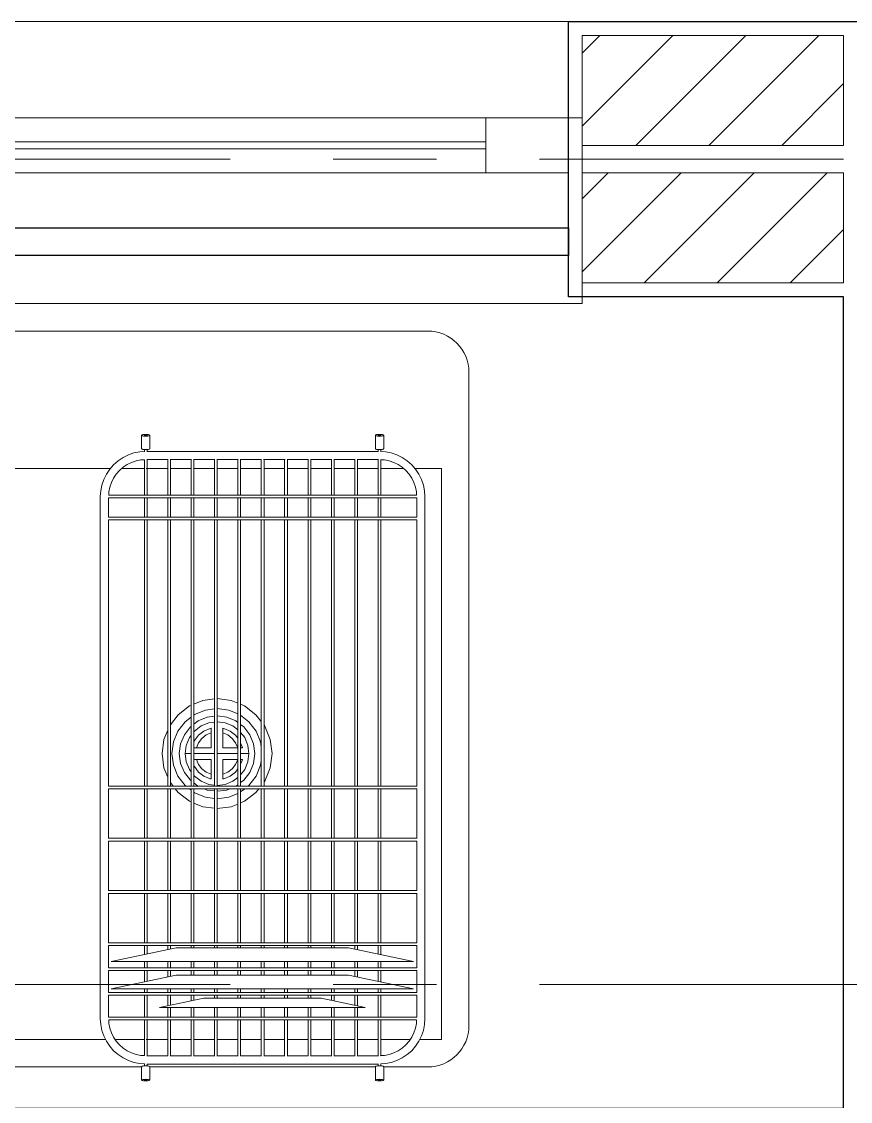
# Model space of a CAD drawing. Header units: inches. Extents: x -315689 to -186947, y -1261464 to -1173043.
# Drawn here: x -257249 to -256647, y -1178373 to -1177588 of the extents above; entities that cross this region are included whole.
import ezdxf

# ---------------------------------------------------------------- set-up
doc = ezdxf.new("R2010")
doc.units = ezdxf.units.IN
doc.header["$LTSCALE"] = 30
doc.header["$MEASUREMENT"] = 0
doc.linetypes.add('CENTER-1', pattern=[10, 6.25, -1.25, 1.25, -1.25])
for name, color, linetype, lineweight in [('200mm Colum', 1, 'Continuous', 0), ('A-WALL', 7, 'Continuous', 0), ('A-WALL-4-20', 252, 'Continuous', 0), ('B-WINDOW 2', 142, 'Continuous', 0), ('D-FURNITURES-COUNTER-CABINET', 40, 'Continuous', 0), ('E-FIXTURES-KITCHEN', 251, 'Continuous', 0), ('floor', 1, 'Continuous', 18), ('Grid-Line', 1, 'CENTER-1', 5)]:
    doc.layers.add(name, color=color, linetype=linetype, lineweight=lineweight)
doc.layers.add('WALL', color=3, linetype='Continuous')
pattern_1 = [(45, (-314473.227, -763672.604), (-26.5165043, 26.5165043), [])]

# ---------------------------------------------------------------- blocks, each defined once
blk = doc.blocks.new('AR-Hing-Alu-Window-100cm-200-Frame_Flat-A')
at = {"color": 0}
for points in [[(440, -70), (30, -70), (30, -110), (440, -110)], [(500, -70), (440, -70), (440, -110), (500, -110)]]:
    blk.add_lwpolyline(points, close=True, dxfattribs=at)
for points in [[(30, -87.5), (440, -87.5)], [(30, -92.5), (440, -92.5)]]:
    blk.add_lwpolyline(points, dxfattribs=at)
blk = doc.blocks.new('200mm Column')
blk.add_point((0, 0))
at = {"color": 1, "linetype": 'ByBlock'}
blk.add_wipeout([(100, -100), (-100, -100), (-100, 100), (100, 100)], dxfattribs=at)
blk = doc.blocks.new('AR-Sink-Kitchen_Flat-A')
for p, q in [((-397.7, 267.2), (392.3, 267.2)), ((-427.7, -237.8), (-427.7, 237.2)), ((-365.64, 191.59), (-365.75, 191.42)), ((-365.75, 191.42), (-365.64, 191.26)), ((-365.75, 191.42), (-365.75, 181.65)), ((-365.33, 191.75), (-365.64, 191.59)), ((-365.64, 191.26), (-365.33, 191.1)), ((-364.85, 191.88), (-365.33, 191.75)), ((-365.33, 191.1), (-364.85, 190.97)), ((-364.22, 191.98), (-364.85, 191.88)), ((-364.85, 190.97), (-364.22, 190.87)), ((-363.5, 192.04), (-364.22, 191.98)), ((-364.22, 190.87), (-363.5, 190.8)), ((-363.69, 191.48), (-363.73, 191.42)), ((-363.73, 191.42), (-363.69, 191.37)), ((-363.59, 191.53), (-363.69, 191.48)), ((-363.69, 191.37), (-363.59, 191.32)), ((-363.44, 191.57), (-363.59, 191.53)), ((-363.59, 191.32), (-363.44, 191.27)), ((-362.73, 192.06), (-363.5, 192.04)), ((-363.5, 190.8), (-362.73, 190.78)), ((-363.23, 191.6), (-363.44, 191.57)), ((-363.44, 191.27), (-363.23, 191.24)), ((-362.99, 191.63), (-363.23, 191.6)), ((-363.23, 191.24), (-362.99, 191.22)), ((-362.73, 191.63), (-362.99, 191.63)), ((-362.99, 191.22), (-362.73, 191.21)), ((-361.96, 192.04), (-362.73, 192.06)), ((-362.47, 191.63), (-362.73, 191.63)), ((-362.73, 191.21), (-362.47, 191.22)), ((-362.73, 190.78), (-361.96, 190.8)), ((-362.23, 191.6), (-362.47, 191.63)), ((-362.47, 191.22), (-362.23, 191.24)), ((-362.02, 191.57), (-362.23, 191.6)), ((-362.23, 191.24), (-362.02, 191.27)), ((-361.86, 191.53), (-362.02, 191.57)), ((-362.02, 191.27), (-361.86, 191.32)), ((-361.23, 191.98), (-361.96, 192.04)), ((-361.96, 190.8), (-361.23, 190.87)), ((-361.76, 191.48), (-361.86, 191.53)), ((-361.86, 191.32), (-361.76, 191.37)), ((-361.73, 191.42), (-361.76, 191.48)), ((-361.76, 191.37), (-361.73, 191.42)), ((-360.61, 191.88), (-361.23, 191.98)), ((-361.23, 190.87), (-360.61, 190.97)), ((-360.12, 191.75), (-360.61, 191.88)), ((-360.61, 190.97), (-360.12, 191.1)), ((-359.82, 191.59), (-360.12, 191.75)), ((-360.12, 191.1), (-359.82, 191.26)), ((-359.71, 191.42), (-359.82, 191.59)), ((-359.82, 191.26), (-359.71, 191.42)), ((-359.71, 191.42), (-359.71, 181.65)), ((-195.64, 191.59), (-195.75, 191.42)), ((-195.75, 191.42), (-195.64, 191.26)), ((-195.75, 191.42), (-195.75, 181.65)), ((-195.33, 191.75), (-195.64, 191.59)), ((-195.64, 191.26), (-195.33, 191.1)), ((-194.85, 191.88), (-195.33, 191.75)), ((-195.33, 191.1), (-194.85, 190.97)), ((-194.22, 191.98), (-194.85, 191.88)), ((-194.85, 190.97), (-194.22, 190.87)), ((-193.5, 192.04), (-194.22, 191.98)), ((-194.22, 190.87), (-193.5, 190.8)), ((-193.69, 191.48), (-193.73, 191.42)), ((-193.73, 191.42), (-193.69, 191.37)), ((-193.59, 191.53), (-193.69, 191.48)), ((-193.69, 191.37), (-193.59, 191.32)), ((-193.44, 191.57), (-193.59, 191.53)), ((-193.59, 191.32), (-193.44, 191.27)), ((-192.73, 192.06), (-193.5, 192.04)), ((-193.5, 190.8), (-192.73, 190.78)), ((-193.23, 191.6), (-193.44, 191.57)), ((-193.44, 191.27), (-193.23, 191.24)), ((-192.99, 191.63), (-193.23, 191.6)), ((-193.23, 191.24), (-192.99, 191.22)), ((-192.73, 191.63), (-192.99, 191.63)), ((-192.99, 191.22), (-192.73, 191.21)), ((-191.96, 192.04), (-192.73, 192.06)), ((-192.47, 191.63), (-192.73, 191.63)), ((-192.73, 191.21), (-192.47, 191.22)), ((-192.73, 190.78), (-191.96, 190.8)), ((-192.23, 191.6), (-192.47, 191.63)), ((-192.47, 191.22), (-192.23, 191.24)), ((-192.02, 191.57), (-192.23, 191.6)), ((-192.23, 191.24), (-192.02, 191.27)), ((-191.86, 191.53), (-192.02, 191.57)), ((-192.02, 191.27), (-191.86, 191.32)), ((-191.23, 191.98), (-191.96, 192.04)), ((-191.96, 190.8), (-191.23, 190.87)), ((-191.76, 191.48), (-191.86, 191.53)), ((-191.86, 191.32), (-191.76, 191.37)), ((-191.73, 191.42), (-191.76, 191.48)), ((-191.76, 191.37), (-191.73, 191.42)), ((-190.61, 191.88), (-191.23, 191.98)), ((-191.23, 190.87), (-190.61, 190.97)), ((-190.12, 191.75), (-190.61, 191.88)), ((-190.61, 190.97), (-190.12, 191.1)), ((-189.82, 191.59), (-190.12, 191.75)), ((-190.12, 191.1), (-189.82, 191.26)), ((-189.71, 191.42), (-189.82, 191.59)), ((-189.82, 191.26), (-189.71, 191.42)), ((-189.71, 191.42), (-189.71, 181.65)), ((-365.75, 181.65), (-365.64, 181.49)), ((-365.64, 181.49), (-365.33, 181.33)), ((-365.33, 181.33), (-364.85, 181.2)), ((-364.85, 181.2), (-364.22, 181.1)), ((-364.22, 181.1), (-363.5, 181.03)), ((-363.73, 179.58), (-363.73, 181.05)), ((-363.5, 181.03), (-362.73, 181.01)), ((-362.73, 181.01), (-361.96, 181.03)), ((-361.96, 181.03), (-361.23, 181.1)), ((-361.73, 179.64), (-361.73, 181.05)), ((-361.23, 181.1), (-360.61, 181.2)), ((-360.61, 181.2), (-360.12, 181.33)), ((-360.12, 181.33), (-359.82, 181.49)), ((-359.82, 181.49), (-359.71, 181.65)), ((-195.75, 181.65), (-195.64, 181.49)), ((-195.64, 181.49), (-195.33, 181.33)), ((-195.33, 181.33), (-194.85, 181.2)), ((-194.85, 181.2), (-194.22, 181.1)), ((-194.22, 181.1), (-193.5, 181.03)), ((-193.73, 179.64), (-193.73, 181.05)), ((-193.5, 181.03), (-192.73, 181.01)), ((-192.73, 181.01), (-191.96, 181.03)), ((-191.96, 181.03), (-191.23, 181.1)), ((-191.73, 179.58), (-191.73, 181.05)), ((-191.23, 181.1), (-190.61, 181.2)), ((-190.61, 181.2), (-190.12, 181.33)), ((-190.12, 181.33), (-189.82, 181.49)), ((-189.82, 181.49), (-189.71, 181.65)), ((-382.82, 172.91), (-386.07, 170.06)), ((-379.23, 175.31), (-382.82, 172.91)), ((-375.36, 177.22), (-379.23, 175.31)), ((-371.27, 178.61), (-375.36, 177.22)), ((-369.71, 172.8), (-373.06, 171.66)), ((-367.04, 179.45), (-371.27, 178.61)), ((-366.25, 173.49), (-369.71, 172.8)), ((-363.69, 179.67), (-367.04, 179.45)), ((-363.73, 173.65), (-366.25, 173.49)), ((-363.44, 173.67), (-363.73, 173.65)), ((-363.73, 173.65), (-363.73, 147.89)), ((-363.44, 179.68), (-363.59, 179.67)), ((-361.86, 179.72), (-362.02, 179.72)), ((-346.45, 173.72), (-362.02, 173.72)), ((-193.59, 179.72), (-361.76, 179.72)), ((-361.73, 173.83), (-361.73, 147.89)), ((-346.73, 173.83), (-346.73, 147.89)), ((-329.45, 173.72), (-345, 173.72)), ((-344.73, 173.83), (-344.73, 147.89)), ((-329.73, 173.83), (-329.73, 147.89)), ((-312.45, 173.72), (-328, 173.72)), ((-327.73, 173.83), (-327.73, 147.89)), ((-312.73, 173.83), (-312.73, 147.89)), ((-295.45, 173.72), (-311, 173.72)), ((-310.73, 173.83), (-310.73, 147.89)), ((-295.73, 173.83), (-295.73, 147.89)), ((-278.45, 173.72), (-294, 173.72)), ((-293.73, 173.83), (-293.73, 147.89)), ((-278.73, 173.83), (-278.73, 147.89)), ((-261.45, 173.72), (-277, 173.72)), ((-276.73, 173.83), (-276.73, 147.89)), ((-261.73, 173.83), (-261.73, 147.89)), ((-244.45, 173.72), (-260, 173.72)), ((-259.73, 173.83), (-259.73, 147.89)), ((-244.73, 173.83), (-244.73, 147.89)), ((-227.45, 173.72), (-243, 173.72)), ((-242.73, 173.83), (-242.73, 147.89)), ((-227.73, 173.83), (-227.73, 147.89)), ((-210.45, 173.72), (-226, 173.72)), ((-225.73, 173.83), (-225.73, 147.89)), ((-210.73, 173.83), (-210.73, 147.89)), ((-193.45, 173.72), (-209, 173.72)), ((-208.73, 173.83), (-208.73, 147.89)), ((-193.73, 173.83), (-193.73, 147.89)), ((-188.42, 179.45), (-191.86, 179.67)), ((-189.2, 173.49), (-191.73, 173.65)), ((-191.73, 173.65), (-191.73, 147.89)), ((-185.74, 172.8), (-189.2, 173.49)), ((-184.19, 178.61), (-188.42, 179.45)), ((-182.4, 171.66), (-185.74, 172.8)), ((-180.1, 177.22), (-184.19, 178.61)), ((-176.22, 175.31), (-180.1, 177.22)), ((-172.64, 172.91), (-176.22, 175.31)), ((-169.39, 170.06), (-172.64, 172.91)), ((-407.7, -247.8), (-407.7, 167.2)), ((-407.7, 167.2), (-388.58, 167.2)), ((-388.91, 166.82), (-391.31, 163.23)), ((-386.07, 170.06), (-388.91, 166.82)), ((-381.82, 165.81), (-384.14, 163.16)), ((-379.16, 168.14), (-381.82, 165.81)), ((-380.23, 167.2), (-363.69, 167.2)), ((-376.22, 170.1), (-379.16, 168.14)), ((-373.06, 171.66), (-376.22, 170.1)), ((-363.59, 167.2), (-363.44, 167.2)), ((-362.02, 167.2), (-361.86, 167.2)), ((-361.76, 167.2), (-346.73, 167.2)), ((-344.73, 167.2), (-329.73, 167.2)), ((-327.73, 167.2), (-312.73, 167.2)), ((-310.73, 167.2), (-295.73, 167.2)), ((-293.73, 167.2), (-278.73, 167.2)), ((-276.73, 167.2), (-261.73, 167.2)), ((-259.73, 167.2), (-244.73, 167.2)), ((-242.73, 167.2), (-227.73, 167.2)), ((-225.73, 167.2), (-210.73, 167.2)), ((-208.73, 167.2), (-193.59, 167.2)), ((-193.23, 167.2), (-192.99, 167.2)), ((-191.86, 167.2), (-175.23, 167.2)), ((-179.23, 170.1), (-182.4, 171.66)), ((-176.3, 168.14), (-179.23, 170.1)), ((-173.64, 165.81), (-176.3, 168.14)), ((-171.31, 163.16), (-173.64, 165.81)), ((-166.54, 166.82), (-169.39, 170.06)), ((17.78, 167.2), (-166.88, 167.2)), ((-164.14, 163.23), (-166.54, 166.82)), ((-393.22, 159.35), (-394.61, 155.27)), ((-391.31, 163.23), (-393.22, 159.35)), ((-387.67, 157.05), (-388.8, 153.71)), ((-386.11, 160.22), (-387.67, 157.05)), ((-384.14, 163.16), (-386.11, 160.22)), ((-169.35, 160.22), (-171.31, 163.16)), ((-167.79, 157.05), (-169.35, 160.22)), ((-166.65, 153.71), (-167.79, 157.05)), ((-162.23, 159.35), (-164.14, 163.23)), ((-160.85, 155.27), (-162.23, 159.35)), ((-395.45, 151.03), (-395.73, 146.82)), ((-394.61, 155.27), (-395.45, 151.03)), ((-389.49, 150.25), (-389.65, 147.85)), ((-388.8, 153.71), (-389.49, 150.25)), ((-165.97, 150.25), (-166.65, 153.71)), ((-165.81, 147.85), (-165.97, 150.25)), ((-160, 151.03), (-160.85, 155.27)), ((-159.73, 146.82), (-160, 151.03)), ((-395.73, 146.82), (-395.73, -232.77)), ((-389.83, 145.89), (-165.63, 145.89)), ((-389.73, 145.93), (-389.73, 131.81)), ((-165.81, 147.89), (-389.65, 147.89)), ((-363.73, 145.89), (-363.73, 131.86)), ((-361.73, 145.89), (-361.73, 131.86)), ((-346.73, 145.89), (-346.73, 131.86)), ((-344.73, 145.89), (-344.73, 131.86)), ((-329.73, 145.89), (-329.73, 131.86)), ((-327.73, 145.89), (-327.73, 131.86)), ((-312.73, 145.89), (-312.73, 131.86)), ((-310.73, 145.89), (-310.73, 131.86)), ((-295.73, 145.89), (-295.73, 131.86)), ((-293.73, 145.89), (-293.73, 131.86)), ((-278.73, 145.89), (-278.73, 131.86)), ((-276.73, 145.89), (-276.73, 131.86)), ((-261.73, 145.89), (-261.73, 131.86)), ((-259.73, 145.89), (-259.73, 131.86)), ((-244.73, 145.89), (-244.73, 131.86)), ((-242.73, 145.89), (-242.73, 131.86)), ((-227.73, 145.89), (-227.73, 131.86)), ((-225.73, 145.89), (-225.73, 131.86)), ((-210.73, 145.89), (-210.73, 131.86)), ((-208.73, 145.89), (-208.73, 131.86)), ((-193.73, 145.89), (-193.73, 131.86)), ((-191.73, 145.89), (-191.73, 131.86)), ((-165.73, 131.81), (-165.73, 145.93)), ((-159.73, -232.77), (-159.73, 146.82)), ((-389.83, 131.86), (-165.63, 131.86)), ((-389.83, 129.86), (-165.63, 129.86)), ((-389.73, 129.9), (-389.73, -63.62)), ((-363.73, -63.58), (-363.73, 129.86)), ((-361.73, -63.58), (-361.73, 129.86)), ((-346.73, -63.58), (-346.73, 129.86)), ((-344.73, -63.58), (-344.73, 129.86)), ((-329.73, -63.58), (-329.73, 129.86)), ((-327.73, -63.58), (-327.73, 129.86)), ((-312.73, -63.58), (-312.73, 129.86)), ((-310.73, -63.58), (-310.73, 129.86)), ((-295.73, -63.58), (-295.73, 129.86)), ((-293.73, -63.58), (-293.73, 129.86)), ((-278.73, -63.58), (-278.73, 129.86)), ((-276.73, -63.58), (-276.73, 129.86)), ((-261.73, -63.58), (-261.73, 129.86)), ((-259.73, -63.58), (-259.73, 129.86)), ((-244.73, -63.58), (-244.73, 129.86)), ((-242.73, -63.58), (-242.73, 129.86)), ((-227.73, -63.58), (-227.73, 129.86)), ((-225.73, -63.58), (-225.73, 129.86)), ((-210.73, -63.58), (-210.73, 129.86)), ((-208.73, -63.58), (-208.73, 129.86)), ((-193.73, -63.58), (-193.73, 129.86)), ((-191.73, -63.58), (-191.73, 129.86)), ((-165.73, -63.62), (-165.73, 129.9)), ((-272.86, -11.72), (-264.58, -5.36)), ((-264.58, -5.36), (-261.73, -4.18)), ((-259.73, -3.35), (-254.93, -1.36)), ((-254.93, -1.36), (-244.73, -0.02)), ((-253.07, -8.32), (-244.73, -7.22)), ((-242.73, -0.24), (-234.23, -1.36)), ((-242.73, -7.44), (-236.09, -8.32)), ((-234.23, -1.36), (-227.73, -4.05)), ((-225.73, -4.88), (-224.58, -5.36)), ((-224.58, -5.36), (-216.29, -11.72)), ((-276.73, -16.75), (-272.86, -11.72)), ((-267.77, -16.81), (-261.73, -12.17)), ((-259.73, -11.08), (-253.07, -8.32)), ((-251.68, -13.5), (-258.29, -16.24)), ((-244.73, -12.59), (-251.68, -13.5)), ((-237.48, -13.5), (-242.73, -12.81)), ((-230.86, -16.24), (-237.48, -13.5)), ((-236.09, -8.32), (-228.18, -11.59)), ((-228.18, -11.59), (-227.73, -11.94)), ((-225.73, -13.47), (-221.39, -16.81)), ((-216.29, -11.72), (-210.73, -18.97)), ((-283.22, -29.65), (-279.22, -20)), ((-279.22, -20), (-278.73, -19.36)), ((-272.98, -23.6), (-267.77, -16.81)), ((-263.98, -20.6), (-268.33, -26.28)), ((-261.73, -18.88), (-263.98, -20.6)), ((-258.29, -16.24), (-259.73, -17.34)), ((-256.18, -19.91), (-259.73, -22.64)), ((-250.58, -17.6), (-256.18, -19.91)), ((-249.49, -21.69), (-254.06, -23.58)), ((-244.73, -16.83), (-250.58, -17.6)), ((-248.78, -21.6), (-249.49, -21.69)), ((-248.78, -35.8), (-248.78, -21.6)), ((-238.58, -17.6), (-242.73, -17.05)), ((-239.67, -21.69), (-240.38, -21.6)), ((-240.38, -21.6), (-240.38, -35.8)), ((-235.1, -23.58), (-239.67, -21.69)), ((-232.98, -19.91), (-238.58, -17.6)), ((-228.18, -23.6), (-232.98, -19.91)), ((-227.73, -18.65), (-230.86, -16.24)), ((-225.18, -20.6), (-225.73, -20.18)), ((-220.82, -26.28), (-225.18, -20.6)), ((-221.39, -16.81), (-216.17, -23.6)), ((-208.73, -22.92), (-205.94, -29.65)), ((-284.58, -40), (-283.22, -29.65)), ((-276.26, -31.51), (-272.98, -23.6)), ((-268.33, -26.28), (-271.08, -32.9)), ((-264.67, -28.4), (-266.98, -34)), ((-261.73, -24.57), (-264.67, -28.4)), ((-257.98, -26.6), (-259.73, -28.87)), ((-255.63, -28.95), (-258.12, -32.18)), ((-254.06, -23.58), (-257.98, -26.6)), ((-252.39, -26.46), (-255.63, -28.95)), ((-248.78, -24.96), (-252.39, -26.46)), ((-236.76, -26.46), (-240.38, -24.96)), ((-233.53, -28.95), (-236.76, -26.46)), ((-231.17, -26.6), (-235.1, -23.58)), ((-231.04, -32.18), (-233.53, -28.95)), ((-228.16, -30.52), (-231.17, -26.6)), ((-227.73, -24.19), (-228.18, -23.6)), ((-227.73, -31.57), (-228.16, -30.52)), ((-224.49, -28.4), (-225.73, -26.79)), ((-222.17, -34), (-224.49, -28.4)), ((-218.08, -32.9), (-220.82, -26.28)), ((-216.17, -23.6), (-212.9, -31.51)), ((-205.94, -29.65), (-204.58, -40)), ((-276.73, -35.06), (-276.26, -31.51)), ((-271.08, -32.9), (-272.01, -40)), ((-266.98, -34), (-267.77, -40)), ((-262.89, -35.09), (-262.98, -35.8)), ((-262.98, -35.8), (-261.73, -35.8)), ((-261.73, -32.29), (-262.89, -35.09)), ((-259.73, -35.8), (-248.78, -35.8)), ((-258.12, -32.18), (-259.61, -35.8)), ((-240.38, -35.8), (-227.73, -35.8)), ((-229.54, -35.8), (-231.04, -32.18)), ((-221.38, -40), (-222.17, -34)), ((-217.15, -40), (-218.08, -32.9)), ((-212.9, -31.51), (-211.78, -40)), ((-283.22, -50.35), (-284.58, -40)), ((-276.26, -48.49), (-276.73, -44.94)), ((-272.01, -40), (-271.08, -47.1)), ((-271.08, -47.1), (-268.33, -53.72)), ((-267.77, -40), (-266.98, -46)), ((-267.77, -40), (-261.73, -40)), ((-266.98, -46), (-264.67, -51.6)), ((-262.98, -44.2), (-262.89, -44.91)), ((-261.73, -44.2), (-262.98, -44.2)), ((-262.89, -44.91), (-261.73, -47.71)), ((-259.73, -40), (-244.73, -40)), ((-248.78, -44.2), (-259.73, -44.2)), ((-259.61, -44.2), (-258.12, -47.82)), ((-248.78, -58.4), (-248.78, -44.2)), ((-242.73, -40), (-227.73, -40)), ((-227.73, -44.2), (-240.38, -44.2)), ((-240.38, -44.2), (-240.38, -58.4)), ((-231.04, -47.82), (-229.54, -44.2)), ((-225.73, -40), (-221.38, -40)), ((-224.49, -51.6), (-222.17, -46)), ((-222.17, -46), (-221.38, -40)), ((-220.82, -53.72), (-218.08, -47.1)), ((-218.08, -47.1), (-217.15, -40)), ((-211.78, -40), (-212.9, -48.49)), ((-204.58, -40), (-205.94, -50.35)), ((-279.22, -60), (-283.22, -50.35)), ((-272.98, -56.4), (-276.26, -48.49)), ((-268.33, -53.72), (-263.98, -59.4)), ((-264.67, -51.6), (-261.73, -55.43)), ((-259.73, -51.13), (-257.98, -53.4)), ((-258.12, -47.82), (-255.63, -51.05)), ((-257.98, -53.4), (-254.06, -56.42)), ((-255.63, -51.05), (-252.39, -53.54)), ((-252.39, -53.54), (-248.78, -55.04)), ((-240.38, -55.04), (-236.76, -53.54)), ((-236.76, -53.54), (-233.53, -51.05)), ((-235.1, -56.42), (-231.17, -53.4)), ((-233.53, -51.05), (-231.04, -47.82)), ((-231.17, -53.4), (-228.16, -49.48)), ((-228.16, -49.48), (-227.73, -48.43)), ((-225.73, -53.21), (-224.49, -51.6)), ((-225.18, -59.4), (-220.82, -53.72)), ((-212.9, -48.49), (-216.17, -56.4)), ((-205.94, -50.35), (-208.73, -57.08)), ((-278.73, -60.64), (-279.22, -60)), ((-267.77, -63.19), (-272.98, -56.4)), ((-263.98, -59.4), (-261.73, -61.12)), ((-259.73, -57.36), (-256.18, -60.09)), ((-259.73, -62.66), (-258.53, -63.58)), ((-256.18, -60.09), (-250.58, -62.4)), ((-254.06, -56.42), (-249.49, -58.31)), ((-250.58, -62.4), (-244.73, -63.17)), ((-249.49, -58.31), (-248.78, -58.4)), ((-242.73, -62.95), (-238.58, -62.4)), ((-240.38, -58.4), (-239.67, -58.31)), ((-239.67, -58.31), (-235.1, -56.42)), ((-238.58, -62.4), (-232.98, -60.09)), ((-232.98, -60.09), (-228.18, -56.4)), ((-230.63, -63.58), (-227.73, -61.35)), ((-228.18, -56.4), (-227.73, -55.81)), ((-225.73, -59.82), (-225.18, -59.4)), ((-216.17, -56.4), (-221.39, -63.19)), ((-210.73, -61.03), (-212.68, -63.58)), ((-389.83, -63.58), (-165.63, -63.58)), ((-389.83, -65.58), (-165.63, -65.58)), ((-389.73, -65.54), (-389.73, -101.64)), ((-363.73, -101.59), (-363.73, -65.58)), ((-361.73, -101.59), (-361.73, -65.58)), ((-346.73, -101.59), (-346.73, -65.58)), ((-344.73, -101.59), (-344.73, -65.58)), ((-329.73, -101.59), (-329.73, -65.58)), ((-327.73, -101.59), (-327.73, -65.58)), ((-312.73, -101.59), (-312.73, -65.58)), ((-310.73, -101.59), (-310.73, -65.58)), ((-295.73, -101.59), (-295.73, -65.58)), ((-293.73, -101.59), (-293.73, -65.58)), ((-278.73, -101.59), (-278.73, -65.58)), ((-276.48, -63.58), (-276.73, -63.25)), ((-276.73, -101.59), (-276.73, -65.58)), ((-272.86, -68.28), (-274.94, -65.58)), ((-264.58, -74.64), (-272.86, -68.28)), ((-267.27, -63.58), (-267.77, -63.19)), ((-261.73, -67.83), (-264.67, -65.58)), ((-261.73, -101.59), (-261.73, -65.58)), ((-259.73, -101.59), (-259.73, -65.58)), ((-253.07, -71.68), (-259.73, -68.92)), ((-253.9, -65.58), (-251.68, -66.5)), ((-251.68, -66.5), (-244.73, -67.41)), ((-244.73, -101.59), (-244.73, -65.58)), ((-242.73, -101.59), (-242.73, -65.58)), ((-242.73, -67.19), (-237.48, -66.5)), ((-237.48, -66.5), (-235.26, -65.58)), ((-228.18, -68.41), (-236.09, -71.68)), ((-227.73, -68.06), (-228.18, -68.41)), ((-227.73, -101.59), (-227.73, -65.58)), ((-224.49, -65.58), (-225.73, -66.53)), ((-225.73, -101.59), (-225.73, -65.58)), ((-216.29, -68.28), (-224.58, -74.64)), ((-221.39, -63.19), (-221.89, -63.58)), ((-214.22, -65.58), (-216.29, -68.28)), ((-210.73, -101.59), (-210.73, -65.58)), ((-208.73, -101.59), (-208.73, -65.58)), ((-193.73, -101.59), (-193.73, -65.58)), ((-191.73, -101.59), (-191.73, -65.58)), ((-165.73, -101.64), (-165.73, -65.54)), ((-261.73, -75.82), (-264.58, -74.64)), ((-254.93, -78.64), (-259.73, -76.65)), ((-244.73, -72.78), (-253.07, -71.68)), ((-236.09, -71.68), (-242.73, -72.56)), ((-227.73, -75.95), (-234.23, -78.64)), ((-224.58, -74.64), (-225.73, -75.12)), ((-244.73, -79.98), (-254.93, -78.64)), ((-234.23, -78.64), (-242.73, -79.76)), ((-389.83, -101.59), (-165.63, -101.59)), ((-389.83, -103.59), (-165.63, -103.59)), ((-389.73, -103.55), (-389.73, -139.65)), ((-363.73, -139.61), (-363.73, -103.59)), ((-361.73, -139.61), (-361.73, -103.59)), ((-346.73, -139.61), (-346.73, -103.59)), ((-344.73, -139.61), (-344.73, -103.59)), ((-329.73, -139.61), (-329.73, -103.59)), ((-327.73, -139.61), (-327.73, -103.59)), ((-312.73, -139.61), (-312.73, -103.59)), ((-310.73, -139.61), (-310.73, -103.59)), ((-295.73, -139.61), (-295.73, -103.59)), ((-293.73, -139.61), (-293.73, -103.59)), ((-278.73, -139.61), (-278.73, -103.59)), ((-276.73, -139.61), (-276.73, -103.59)), ((-261.73, -139.61), (-261.73, -103.59)), ((-259.73, -139.61), (-259.73, -103.59)), ((-244.73, -139.61), (-244.73, -103.59)), ((-242.73, -139.61), (-242.73, -103.59)), ((-227.73, -139.61), (-227.73, -103.59)), ((-225.73, -139.61), (-225.73, -103.59)), ((-210.73, -139.61), (-210.73, -103.59)), ((-208.73, -139.61), (-208.73, -103.59)), ((-193.73, -139.61), (-193.73, -103.59)), ((-191.73, -139.61), (-191.73, -103.59)), ((-165.73, -139.65), (-165.73, -103.55)), ((-389.83, -139.61), (-165.63, -139.61)), ((-389.83, -141.61), (-165.63, -141.61)), ((-389.73, -141.57), (-389.73, -177.67)), ((-363.73, -177.63), (-363.73, -141.61)), ((-361.73, -177.63), (-361.73, -141.61)), ((-346.73, -177.63), (-346.73, -141.61)), ((-344.73, -177.63), (-344.73, -141.61)), ((-329.73, -177.63), (-329.73, -141.61)), ((-327.73, -177.63), (-327.73, -141.61)), ((-312.73, -177.63), (-312.73, -141.61)), ((-310.73, -177.63), (-310.73, -141.61)), ((-295.73, -177.63), (-295.73, -141.61)), ((-293.73, -177.63), (-293.73, -141.61)), ((-278.73, -177.63), (-278.73, -141.61)), ((-276.73, -177.63), (-276.73, -141.61)), ((-261.73, -177.63), (-261.73, -141.61)), ((-259.73, -177.63), (-259.73, -141.61)), ((-244.73, -177.63), (-244.73, -141.61)), ((-242.73, -177.63), (-242.73, -141.61)), ((-227.73, -177.63), (-227.73, -141.61)), ((-225.73, -177.63), (-225.73, -141.61)), ((-210.73, -177.63), (-210.73, -141.61)), ((-208.73, -177.63), (-208.73, -141.61)), ((-193.73, -177.63), (-193.73, -141.61)), ((-191.73, -177.63), (-191.73, -141.61)), ((-165.73, -177.67), (-165.73, -141.57)), ((-389.83, -177.63), (-165.63, -177.63)), ((-389.83, -179.63), (-165.63, -179.63)), ((-389.73, -179.59), (-389.73, -195.68)), ((-363.73, -186.07), (-363.73, -179.63)), ((-361.73, -185.65), (-361.73, -179.63)), ((-346.73, -182.47), (-346.73, -179.63)), ((-344.73, -182.05), (-344.73, -179.63)), ((-329.73, -181.1), (-329.73, -179.63)), ((-327.73, -181.1), (-327.73, -179.63)), ((-312.73, -181.1), (-312.73, -179.63)), ((-310.73, -181.1), (-310.73, -179.63)), ((-295.73, -181.1), (-295.73, -179.63)), ((-293.73, -181.1), (-293.73, -179.63)), ((-278.73, -181.1), (-278.73, -179.63)), ((-276.73, -181.1), (-276.73, -179.63)), ((-261.73, -181.1), (-261.73, -179.63)), ((-259.73, -181.1), (-259.73, -179.63)), ((-244.73, -181.1), (-244.73, -179.63)), ((-242.73, -181.1), (-242.73, -179.63)), ((-227.73, -181.1), (-227.73, -179.63)), ((-225.73, -181.1), (-225.73, -179.63)), ((-210.73, -182), (-210.73, -179.63)), ((-208.73, -182.42), (-208.73, -179.63)), ((-193.73, -185.59), (-193.73, -179.63)), ((-191.73, -186.02), (-191.73, -179.63)), ((-165.73, -195.68), (-165.73, -179.59)), ((-340.25, -181.1), (-387.5, -191.1)), ((-340.25, -181.1), (-214.96, -181.1)), ((-214.96, -181.1), (-167.7, -191.1)), ((-389.83, -195.64), (-165.63, -195.64)), ((-387.5, -191.1), (-167.7, -191.1)), ((-363.73, -195.64), (-363.73, -191.1)), ((-361.73, -195.64), (-361.73, -191.1)), ((-346.73, -195.64), (-346.73, -191.1)), ((-344.73, -195.64), (-344.73, -191.1)), ((-329.73, -195.64), (-329.73, -191.1)), ((-327.73, -195.64), (-327.73, -191.1)), ((-312.73, -195.64), (-312.73, -191.1)), ((-310.73, -195.64), (-310.73, -191.1)), ((-295.73, -195.64), (-295.73, -191.1)), ((-293.73, -195.64), (-293.73, -191.1)), ((-278.73, -195.64), (-278.73, -191.1)), ((-276.73, -195.64), (-276.73, -191.1)), ((-261.73, -195.64), (-261.73, -191.1)), ((-259.73, -195.64), (-259.73, -191.1)), ((-244.73, -195.64), (-244.73, -191.1)), ((-242.73, -195.64), (-242.73, -191.1)), ((-227.73, -195.64), (-227.73, -191.1)), ((-225.73, -195.64), (-225.73, -191.1)), ((-210.73, -195.64), (-210.73, -191.1)), ((-208.73, -195.64), (-208.73, -191.1)), ((-193.73, -195.64), (-193.73, -191.1)), ((-191.73, -195.64), (-191.73, -191.1)), ((-389.83, -197.64), (-165.63, -197.64)), ((-389.73, -197.6), (-389.73, -213.7)), ((-340.25, -201.1), (-387.5, -211.1)), ((-363.73, -206.07), (-363.73, -197.64)), ((-361.73, -205.65), (-361.73, -197.64)), ((-346.73, -202.47), (-346.73, -197.64)), ((-344.73, -202.05), (-344.73, -197.64)), ((-340.25, -201.1), (-214.96, -201.1)), ((-329.73, -201.1), (-329.73, -197.64)), ((-327.73, -201.1), (-327.73, -197.64)), ((-312.73, -201.1), (-312.73, -197.64)), ((-310.73, -201.1), (-310.73, -197.64)), ((-295.73, -201.1), (-295.73, -197.64)), ((-293.73, -201.1), (-293.73, -197.64)), ((-278.73, -201.1), (-278.73, -197.64)), ((-276.73, -201.1), (-276.73, -197.64)), ((-261.73, -201.1), (-261.73, -197.64)), ((-259.73, -201.1), (-259.73, -197.64)), ((-244.73, -201.1), (-244.73, -197.64)), ((-242.73, -201.1), (-242.73, -197.64)), ((-227.73, -201.1), (-227.73, -197.64)), ((-225.73, -201.1), (-225.73, -197.64)), ((-214.96, -201.1), (-167.7, -211.1)), ((-210.73, -202), (-210.73, -197.64)), ((-208.73, -202.42), (-208.73, -197.64)), ((-193.73, -205.59), (-193.73, -197.64)), ((-191.73, -206.02), (-191.73, -197.64)), ((-165.73, -213.7), (-165.73, -197.6)), ((-387.5, -211.1), (-167.7, -211.1)), ((-363.73, -213.66), (-363.73, -211.1)), ((-361.73, -213.66), (-361.73, -211.1)), ((-346.73, -213.66), (-346.73, -211.1)), ((-344.73, -213.66), (-344.73, -211.1)), ((-329.73, -213.66), (-329.73, -211.1)), ((-327.73, -213.66), (-327.73, -211.1)), ((-312.73, -213.66), (-312.73, -211.1)), ((-310.73, -213.66), (-310.73, -211.1)), ((-295.73, -213.66), (-295.73, -211.1)), ((-293.73, -213.66), (-293.73, -211.1)), ((-278.73, -213.66), (-278.73, -211.1)), ((-276.73, -213.66), (-276.73, -211.1)), ((-261.73, -213.66), (-261.73, -211.1)), ((-259.73, -213.66), (-259.73, -211.1)), ((-244.73, -213.66), (-244.73, -211.1)), ((-242.73, -213.66), (-242.73, -211.1)), ((-227.73, -213.66), (-227.73, -211.1)), ((-225.73, -213.66), (-225.73, -211.1)), ((-210.73, -213.66), (-210.73, -211.1)), ((-208.73, -213.66), (-208.73, -211.1)), ((-193.73, -213.66), (-193.73, -211.1)), ((-191.73, -213.66), (-191.73, -211.1)), ((-389.83, -213.66), (-165.63, -213.66)), ((-389.83, -215.66), (-165.63, -215.66)), ((-389.73, -215.62), (-389.73, -231.72)), ((-363.73, -215.66), (-363.73, -231.68)), ((-361.73, -215.66), (-361.73, -231.68)), ((-320.2, -217.7), (-352.34, -224.5)), ((-346.73, -215.66), (-346.73, -223.32)), ((-344.73, -215.66), (-344.73, -222.89)), ((-329.73, -219.72), (-329.73, -215.66)), ((-327.73, -219.3), (-327.73, -215.66)), ((-320.2, -217.7), (-235, -217.7)), ((-312.73, -217.7), (-312.73, -215.66)), ((-310.73, -217.7), (-310.73, -215.66)), ((-295.73, -217.7), (-295.73, -215.66)), ((-293.73, -217.7), (-293.73, -215.66)), ((-278.73, -217.7), (-278.73, -215.66)), ((-276.73, -217.7), (-276.73, -215.66)), ((-261.73, -217.7), (-261.73, -215.66)), ((-259.73, -217.7), (-259.73, -215.66)), ((-244.73, -217.7), (-244.73, -215.66)), ((-242.73, -217.7), (-242.73, -215.66)), ((-235, -217.7), (-202.87, -224.5)), ((-227.73, -219.24), (-227.73, -215.66)), ((-225.73, -219.67), (-225.73, -215.66)), ((-210.73, -215.66), (-210.73, -222.84)), ((-208.73, -215.66), (-208.73, -223.26)), ((-193.73, -215.66), (-193.73, -231.68)), ((-191.73, -215.66), (-191.73, -231.68)), ((-165.73, -231.72), (-165.73, -215.62)), ((-202.87, -224.5), (-352.34, -224.5)), ((-346.73, -224.5), (-346.73, -231.68)), ((-344.73, -224.5), (-344.73, -231.68)), ((-329.73, -224.5), (-329.73, -231.68)), ((-327.73, -224.5), (-327.73, -231.68)), ((-312.73, -224.5), (-312.73, -231.68)), ((-310.73, -224.5), (-310.73, -231.68)), ((-295.73, -224.5), (-295.73, -231.68)), ((-293.73, -224.5), (-293.73, -231.68)), ((-278.73, -224.5), (-278.73, -231.68)), ((-276.73, -224.5), (-276.73, -231.68)), ((-261.73, -224.5), (-261.73, -231.68)), ((-259.73, -224.5), (-259.73, -231.68)), ((-244.73, -224.5), (-244.73, -231.68)), ((-242.73, -224.5), (-242.73, -231.68)), ((-227.73, -224.5), (-227.73, -231.68)), ((-225.73, -224.5), (-225.73, -231.68)), ((-210.73, -224.5), (-210.73, -231.68)), ((-208.73, -224.5), (-208.73, -231.68)), ((-395.73, -232.77), (-395.45, -236.98)), ((-389.83, -231.68), (-165.63, -231.68)), ((-389.66, -233.64), (-389.49, -236.2)), ((-165.8, -233.68), (-389.66, -233.68)), ((-363.73, -233.68), (-363.73, -259.6)), ((-361.73, -259.78), (-361.73, -233.68)), ((-346.73, -233.68), (-346.73, -242.09)), ((-344.73, -233.68), (-344.73, -242.09)), ((-329.73, -233.68), (-329.73, -242.09)), ((-327.73, -233.68), (-327.73, -242.09)), ((-312.73, -233.68), (-312.73, -242.09)), ((-310.73, -233.68), (-310.73, -242.09)), ((-295.73, -233.68), (-295.73, -242.09)), ((-293.73, -233.68), (-293.73, -242.09)), ((-278.73, -233.68), (-278.73, -242.09)), ((-276.73, -233.68), (-276.73, -242.09)), ((-261.73, -233.68), (-261.73, -242.09)), ((-259.73, -233.68), (-259.73, -242.09)), ((-244.73, -233.68), (-244.73, -242.09)), ((-242.73, -233.68), (-242.73, -242.09)), ((-227.73, -233.68), (-227.73, -242.09)), ((-225.73, -233.68), (-225.73, -242.09)), ((-210.73, -233.68), (-210.73, -242.09)), ((-208.73, -233.68), (-208.73, -242.09)), ((-193.73, -259.78), (-193.73, -233.68)), ((-191.73, -233.68), (-191.73, -259.6)), ((-165.97, -236.2), (-165.8, -233.63)), ((-160, -236.98), (-159.73, -232.77)), ((-395.45, -236.98), (-394.61, -241.22)), ((-394.61, -241.22), (-393.22, -245.31)), ((-389.49, -236.2), (-388.8, -239.66)), ((-388.8, -239.66), (-387.67, -243.01)), ((-387.67, -243.01), (-386.11, -246.17)), ((-346.73, -259.78), (-346.73, -242.26)), ((-344.73, -259.78), (-344.73, -242.26)), ((-329.73, -259.78), (-329.73, -242.26)), ((-327.73, -259.78), (-327.73, -242.26)), ((-312.73, -259.78), (-312.73, -242.26)), ((-310.73, -259.78), (-310.73, -242.26)), ((-295.73, -259.78), (-295.73, -242.26)), ((-293.73, -259.78), (-293.73, -242.26)), ((-278.73, -259.78), (-278.73, -242.26)), ((-276.73, -259.78), (-276.73, -242.26)), ((-261.73, -259.78), (-261.73, -242.26)), ((-259.73, -259.78), (-259.73, -242.26)), ((-244.73, -259.78), (-244.73, -242.26)), ((-242.73, -259.78), (-242.73, -242.26)), ((-227.73, -259.78), (-227.73, -242.26)), ((-225.73, -259.78), (-225.73, -242.26)), ((-210.73, -259.78), (-210.73, -242.26)), ((-208.73, -259.78), (-208.73, -242.26)), ((-169.35, -246.17), (-167.79, -243.01)), ((-167.79, -243.01), (-166.65, -239.66)), ((-166.65, -239.66), (-165.97, -236.2)), ((-162.23, -245.31), (-160.85, -241.22)), ((-160.85, -241.22), (-160, -236.98)), ((-407.7, -247.8), (-391.99, -247.8)), ((-393.22, -245.31), (-391.31, -249.18)), ((-391.31, -249.18), (-388.91, -252.77)), ((-386.11, -246.17), (-384.14, -249.11)), ((-385.02, -247.8), (-363.73, -247.8)), ((-384.14, -249.11), (-381.82, -251.76)), ((-346.73, -247.8), (-361.73, -247.8)), ((-329.73, -247.8), (-344.73, -247.8)), ((-312.73, -247.8), (-327.76, -247.8)), ((-295.73, -247.8), (-310.76, -247.8)), ((-278.73, -247.8), (-293.76, -247.8)), ((-261.73, -247.8), (-276.76, -247.8)), ((-244.73, -247.8), (-259.76, -247.8)), ((-227.73, -247.8), (-242.76, -247.8)), ((-210.73, -247.8), (-225.76, -247.8)), ((-193.59, -247.8), (-208.76, -247.8)), ((-192.99, -247.8), (-193.23, -247.8)), ((-170.44, -247.8), (-191.86, -247.8)), ((-173.64, -251.76), (-171.31, -249.11)), ((-171.31, -249.11), (-169.35, -246.17)), ((-166.54, -252.77), (-164.14, -249.18)), ((-164.14, -249.18), (-162.23, -245.31)), ((-163.46, -247.8), (402.3, -247.8)), ((-388.91, -252.77), (-386.07, -256.02)), ((-386.07, -256.02), (-382.82, -258.86)), ((-382.82, -258.86), (-379.23, -261.26)), ((-381.82, -251.76), (-379.16, -254.09)), ((-379.16, -254.09), (-376.22, -256.05)), ((-376.22, -256.05), (-373.06, -257.62)), ((-373.06, -257.62), (-369.71, -258.75)), ((-369.71, -258.75), (-366.25, -259.44)), ((-189.2, -259.44), (-185.74, -258.75)), ((-185.74, -258.75), (-182.4, -257.62)), ((-182.4, -257.62), (-179.23, -256.05)), ((-179.23, -256.05), (-176.3, -254.09)), ((-176.3, -254.09), (-173.64, -251.76)), ((-176.22, -261.26), (-172.64, -258.86)), ((-172.64, -258.86), (-169.39, -256.02)), ((-169.39, -256.02), (-166.54, -252.77)), ((-379.23, -261.26), (-375.36, -263.17)), ((-375.36, -263.17), (-371.27, -264.56)), ((-371.27, -264.56), (-367.04, -265.4)), ((-367.04, -265.4), (-363.69, -265.62)), ((-366.25, -259.44), (-363.73, -259.6)), ((-363.73, -259.6), (-363.44, -259.64)), ((-363.73, -267.03), (-363.73, -265.55)), ((-362.02, -259.68), (-346.54, -259.68)), ((-361.76, -265.68), (-193.59, -265.68)), ((-361.73, -267.03), (-361.73, -265.57)), ((-344.91, -259.68), (-329.54, -259.68)), ((-327.91, -259.68), (-312.54, -259.68)), ((-310.91, -259.68), (-295.54, -259.68)), ((-293.91, -259.68), (-278.54, -259.68)), ((-276.91, -259.68), (-261.54, -259.68)), ((-259.91, -259.68), (-244.54, -259.68)), ((-242.91, -259.68), (-227.54, -259.68)), ((-225.91, -259.68), (-210.54, -259.68)), ((-208.91, -259.68), (-193.54, -259.68)), ((-193.73, -267.03), (-193.73, -265.57)), ((-191.86, -265.63), (-188.42, -265.4)), ((-191.73, -259.6), (-189.2, -259.44)), ((-191.73, -267.03), (-191.73, -265.55)), ((-188.42, -265.4), (-184.19, -264.56)), ((-184.19, -264.56), (-180.1, -263.17)), ((-180.1, -263.17), (-176.22, -261.26)), ((-397.7, -267.8), (-365.64, -267.8)), ((-365.64, -267.4), (-365.75, -267.55)), ((-365.75, -277.38), (-365.75, -267.55)), ((-365.33, -267.27), (-365.64, -267.4)), ((-364.85, -267.16), (-365.33, -267.27)), ((-364.22, -267.07), (-364.85, -267.16)), ((-363.5, -267.01), (-364.22, -267.07)), ((-362.73, -267), (-363.5, -267.01)), ((-361.96, -267.01), (-362.73, -267)), ((-361.23, -267.07), (-361.96, -267.01)), ((-360.61, -267.16), (-361.23, -267.07)), ((-360.12, -267.27), (-360.61, -267.16)), ((-359.82, -267.4), (-360.12, -267.27)), ((-359.71, -267.55), (-359.82, -267.4)), ((-359.82, -267.8), (-195.75, -267.8)), ((-359.71, -277.38), (-359.71, -267.55)), ((-195.64, -267.4), (-195.75, -267.55)), ((-195.75, -277.38), (-195.75, -267.55)), ((-195.33, -267.27), (-195.64, -267.4)), ((-194.85, -267.16), (-195.33, -267.27)), ((-194.22, -267.07), (-194.85, -267.16)), ((-193.5, -267.01), (-194.22, -267.07)), ((-192.73, -267), (-193.5, -267.01)), ((-191.96, -267.01), (-192.73, -267)), ((-191.23, -267.07), (-191.96, -267.01)), ((-190.61, -267.16), (-191.23, -267.07)), ((-190.12, -267.27), (-190.61, -267.16)), ((-189.82, -267.4), (-190.12, -267.27)), ((-189.71, -267.55), (-189.82, -267.4)), ((-189.82, -267.8), (392.3, -267.8)), ((-189.71, -277.38), (-189.71, -267.55)), ((-365.64, -277.23), (-365.75, -277.38)), ((-365.75, -277.38), (-365.64, -277.52)), ((-365.33, -277.1), (-365.64, -277.23)), ((-365.64, -277.52), (-365.33, -277.66)), ((-364.85, -276.98), (-365.33, -277.1)), ((-365.33, -277.66), (-364.85, -277.77)), ((-364.22, -276.9), (-364.85, -276.98)), ((-364.85, -277.77), (-364.22, -277.86)), ((-363.5, -276.84), (-364.22, -276.9)), ((-364.22, -277.86), (-363.5, -277.91)), ((-363.73, -277.38), (-363.69, -277.33)), ((-363.69, -277.42), (-363.73, -277.38)), ((-363.69, -277.33), (-363.59, -277.29)), ((-363.59, -277.47), (-363.69, -277.42)), ((-363.59, -277.29), (-363.44, -277.25)), ((-363.44, -277.51), (-363.59, -277.47)), ((-362.73, -276.82), (-363.5, -276.84)), ((-363.5, -277.91), (-362.73, -277.93)), ((-363.44, -277.25), (-363.23, -277.22)), ((-363.23, -277.53), (-363.44, -277.51)), ((-363.23, -277.22), (-362.99, -277.2)), ((-362.99, -277.55), (-363.23, -277.53)), ((-362.99, -277.2), (-362.73, -277.2)), ((-362.73, -277.56), (-362.99, -277.55)), ((-361.96, -276.84), (-362.73, -276.82)), ((-362.73, -277.2), (-362.47, -277.2)), ((-362.47, -277.55), (-362.73, -277.56)), ((-362.73, -277.93), (-361.96, -277.91)), ((-362.47, -277.2), (-362.23, -277.22)), ((-362.23, -277.53), (-362.47, -277.55)), ((-362.23, -277.22), (-362.02, -277.25)), ((-362.02, -277.51), (-362.23, -277.53)), ((-362.02, -277.25), (-361.86, -277.29)), ((-361.86, -277.47), (-362.02, -277.51)), ((-361.23, -276.9), (-361.96, -276.84)), ((-361.96, -277.91), (-361.23, -277.86)), ((-361.86, -277.29), (-361.76, -277.33)), ((-361.76, -277.42), (-361.86, -277.47)), ((-361.76, -277.33), (-361.73, -277.38)), ((-361.73, -277.38), (-361.76, -277.42)), ((-360.61, -276.98), (-361.23, -276.9)), ((-361.23, -277.86), (-360.61, -277.77)), ((-360.12, -277.1), (-360.61, -276.98)), ((-360.61, -277.77), (-360.12, -277.66)), ((-359.82, -277.23), (-360.12, -277.1)), ((-360.12, -277.66), (-359.82, -277.52)), ((-359.71, -277.38), (-359.82, -277.23)), ((-359.82, -277.52), (-359.71, -277.38)), ((-195.64, -277.23), (-195.75, -277.38)), ((-195.75, -277.38), (-195.64, -277.52)), ((-195.33, -277.1), (-195.64, -277.23)), ((-195.64, -277.52), (-195.33, -277.66)), ((-194.85, -276.98), (-195.33, -277.1)), ((-195.33, -277.66), (-194.85, -277.77)), ((-194.22, -276.9), (-194.85, -276.98)), ((-194.85, -277.77), (-194.22, -277.86)), ((-193.5, -276.84), (-194.22, -276.9)), ((-194.22, -277.86), (-193.5, -277.91)), ((-193.73, -277.38), (-193.69, -277.33)), ((-193.69, -277.42), (-193.73, -277.38)), ((-193.69, -277.33), (-193.59, -277.29)), ((-193.59, -277.47), (-193.69, -277.42)), ((-193.59, -277.29), (-193.44, -277.25)), ((-193.44, -277.51), (-193.59, -277.47)), ((-192.73, -276.82), (-193.5, -276.84)), ((-193.5, -277.91), (-192.73, -277.93)), ((-193.44, -277.25), (-193.23, -277.22)), ((-193.23, -277.53), (-193.44, -277.51)), ((-193.23, -277.22), (-192.99, -277.2)), ((-192.99, -277.55), (-193.23, -277.53)), ((-192.99, -277.2), (-192.73, -277.2)), ((-192.73, -277.56), (-192.99, -277.55)), ((-191.96, -276.84), (-192.73, -276.82)), ((-192.73, -277.2), (-192.47, -277.2)), ((-192.47, -277.55), (-192.73, -277.56)), ((-192.73, -277.93), (-191.96, -277.91)), ((-192.47, -277.2), (-192.23, -277.22)), ((-192.23, -277.53), (-192.47, -277.55)), ((-192.23, -277.22), (-192.02, -277.25)), ((-192.02, -277.51), (-192.23, -277.53)), ((-192.02, -277.25), (-191.86, -277.29)), ((-191.86, -277.47), (-192.02, -277.51)), ((-191.23, -276.9), (-191.96, -276.84)), ((-191.96, -277.91), (-191.23, -277.86)), ((-191.86, -277.29), (-191.76, -277.33)), ((-191.76, -277.42), (-191.86, -277.47)), ((-191.76, -277.33), (-191.73, -277.38)), ((-191.73, -277.38), (-191.76, -277.42)), ((-190.61, -276.98), (-191.23, -276.9)), ((-191.23, -277.86), (-190.61, -277.77)), ((-190.12, -277.1), (-190.61, -276.98)), ((-190.61, -277.77), (-190.12, -277.66)), ((-189.82, -277.23), (-190.12, -277.1)), ((-190.12, -277.66), (-189.82, -277.52)), ((-189.71, -277.38), (-189.82, -277.23)), ((-189.82, -277.52), (-189.71, -277.38))]:
    blk.add_line(p, q)
for centre, start, end in [((-397.7, 237.2), 90, 180), ((-397.7, -237.8), 180, 270)]:
    blk.add_arc(centre, 30, start, end)
blk = doc.blocks.new('GL')
at = {"color": 51, "true_color": 0xf7f281}
blk.add_lwpolyline([(-256851.93, -1177737.91), (-256851.93, -1177757.91), (-257851.93, -1177757.91), (-257851.93, -1177737.91)], close=True, dxfattribs=at)
at = {"layer": 'A-WALL-4-20'}
blk.add_line((-256851.93, -1177587.91), (-257851.93, -1177587.91), dxfattribs=at)
at = {"layer": 'A-WALL-4-20', "color": 6}
blk.add_lwpolyline([(-257861.93, -1177657.91), (-256841.93, -1177657.91), (-256841.93, -1177792.91), (-257861.93, -1177792.91)], close=True, dxfattribs=at)
at = {"layer": 'D-FURNITURES-COUNTER-CABINET', "ltscale": 0.5}
blk.add_lwpolyline([(-256836.93, -1177787.91), (-256651.93, -1177787.91), (-256651.93, -1178377.91), (-257861.93, -1178377.91), (-257861.93, -1181087.91), (-258451.93, -1181087.91), (-258451.93, -1177787.91), (-257866.93, -1177787.91)], dxfattribs=at)
at = {"layer": 'B-WINDOW 2'}
blk.add_blockref('AR-Hing-Alu-Window-100cm-200-Frame_Flat-A', (-257351.93, -1177587.91), dxfattribs=at)
at = {"layer": 'E-FIXTURES-KITCHEN', "xscale": -1}
blk.add_blockref('AR-Sink-Kitchen_Flat-A', (-257351.93, -1178080.11), dxfattribs=at)
at = {"layer": '200mm Colum', "xscale": -1}
blk.add_blockref('200mm Column', (-256551.93, -1177687.91), dxfattribs=at)
at = {"layer": 'A-WALL-4-20'}
h = blk.add_hatch(dxfattribs=at)
h.set_pattern_fill('ANSI31', color=253, scale=300)
h.set_pattern_definition(pattern_1)
h.paths.add_polyline_path([(-256841.93, -1177677.91), (-256651.93, -1177677.91), (-256651.93, -1177597.91), (-256841.93, -1177597.91)])
h = blk.add_hatch(dxfattribs=at)
h.set_pattern_fill('ANSI31', color=253, scale=300)
h.set_pattern_definition(pattern_1)
h.paths.add_polyline_path([(-256841.93, -1177697.91), (-256651.93, -1177697.91), (-256651.93, -1177777.91), (-256841.93, -1177777.91)])
at = {"layer": 'A-WALL'}
blk.add_line((-256651.93, -1177687.91), (-256851.93, -1177687.91), dxfattribs=at)
at = {"layer": 'floor', "color": 253}
for points in [[(-256841.93, -1177597.91), (-256651.93, -1177597.91), (-256651.93, -1177677.91), (-256841.93, -1177677.91)], [(-256841.93, -1177697.91), (-256651.93, -1177697.91), (-256651.93, -1177777.91), (-256841.93, -1177777.91)]]:
    blk.add_lwpolyline(points, close=True, dxfattribs=at)
at = {"layer": 'WALL'}
blk.add_lwpolyline([(-256231.93, -1178187.91), (-256196.93, -1178187.91), (-256196.93, -1178272.91), (-256191.93, -1178272.91), (-256191.93, -1178387.91), (-256651.93, -1178387.91), (-256651.93, -1177787.91), (-256851.93, -1177787.91), (-256851.93, -1177587.91), (-256451.93, -1177587.91), (-256451.93, -1178187.91)], close=True, dxfattribs=at)

msp = doc.modelspace()

# ---------------------------------------------------------------- linework, layer by layer
at = {"layer": 'Grid-Line', "ltscale": 2}
for p, q in [((-259872.84, -1177687.91), (-248575.36, -1177687.91)), ((-259872.84, -1178287.91), (-248518.39, -1178287.91))]:
    msp.add_line(p, q, dxfattribs=at)

# ---------------------------------------------------------------- next in the draw order: block references
msp.add_blockref('GL', (0, 0))

doc.saveas('drawing.dxf')
